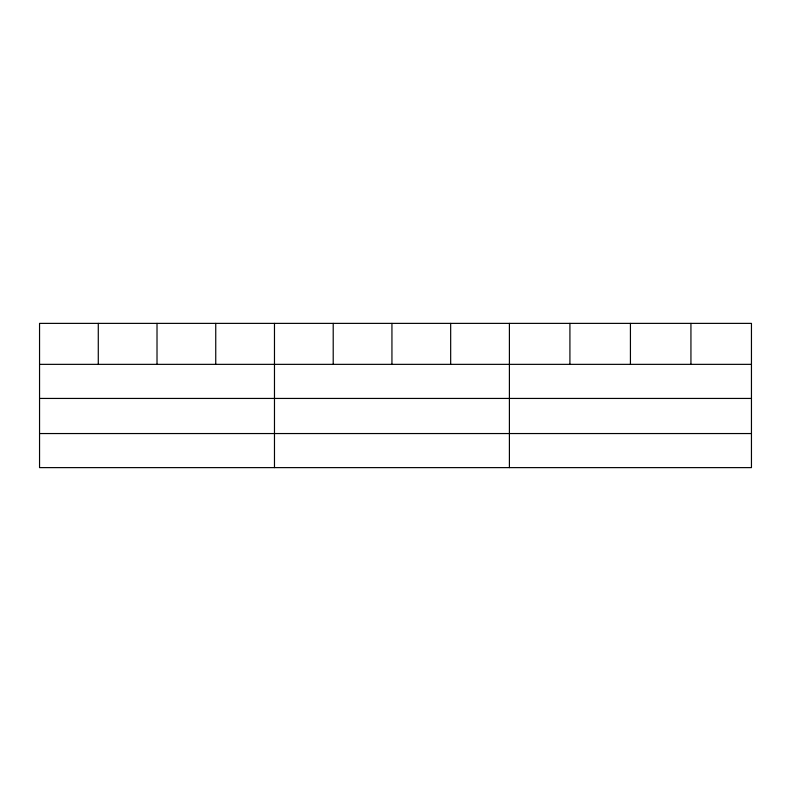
<?xml version="1.0" encoding="UTF-8"?>
<svg xmlns="http://www.w3.org/2000/svg" width="791" height="791" viewBox="0 0 791 791"><rect width="100%" height="100%" fill="white"/><g stroke="black" fill="none" stroke-linecap="round" stroke-linejoin="round"><path stroke-width="1.19" d="M751.45 398.437L751.45 323.381L39.55 323.381L39.55 467.619L751.45 467.619L751.45 398.437L39.55 398.437M39.55 364.354L751.45 364.354M39.55 433.547L751.45 433.547M690.938 323.381L690.938 364.354M630.427 323.381L630.427 364.354M569.915 323.381L569.915 364.354M509.404 323.381L509.404 467.619M450.672 323.381L450.672 364.354M391.94 323.381L391.94 364.354M333.209 323.381L333.209 364.354M274.477 323.381L274.477 467.619M215.745 323.381L215.745 364.354M157.014 323.381L157.014 364.354M98.282 323.381L98.282 364.354"/></g></svg>
